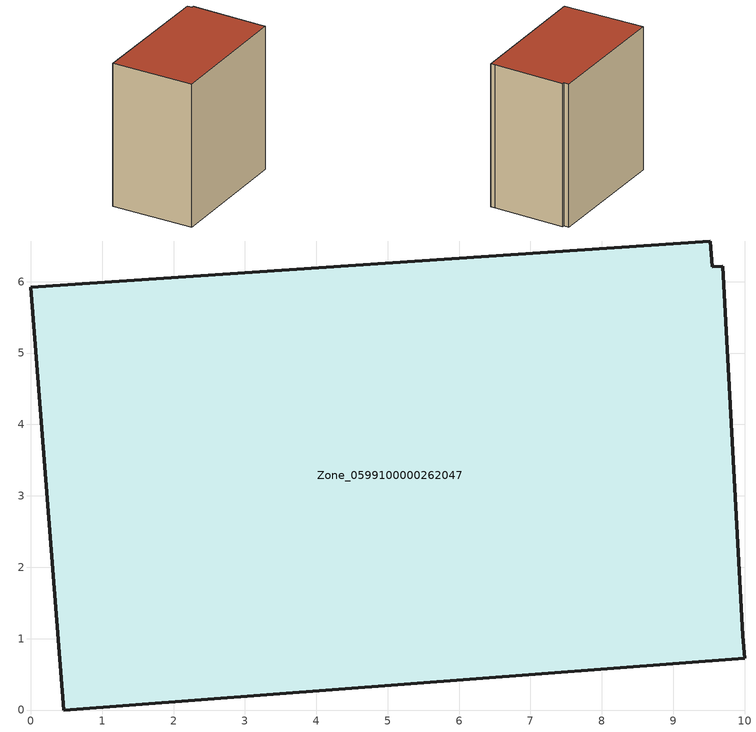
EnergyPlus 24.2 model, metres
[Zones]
Zone_0599100000262047
 floor ground (C_G): 9.55,6.21 9.69,6.22 9.97,1.04 10,0.73 0.46,0 0,5.92 9.52,6.57 z0
 wall outside (C_F): 0.46,0 10,0.73 9.97,1.04 9.69,6.22 9.55,6.21 9.52,6.57 0,5.92 0.46,0 z0:10.46
 roof outside (C_R): 9.69,6.22 9.55,6.21 9.52,6.57 0,5.92 0.46,0 10,0.73 9.97,1.04 z10.46
[BUILDING]
Pand.0599100000262047: North Axis=0; Terrain=City; Loads Convergence Tolerance Value=0.04; Temperature Convergence Tolerance Value=0.4; Solar Distribution=FullExterior; Maximum Number of Warmup Days=25; Minimum Number of Warmup Days=1
[Site:Location]
Rotterdam.The.Hague.AP_ZH_NLD Design_Conditions: Latitude=51.96; Longitude=4.45; Time Zone=1; Elevation=-4.5
[SITE:GROUNDTEMPERATURE:BUILDINGSURFACE]
18, 18, 18, 18, 18, 18, 18, 18, 18, 18, 18, 18
[MATERIAL] Thermal Absorptance=0.9; Solar Absorptance=0.7; Visible Absorptance=0.7
Name | Roughness | Thickness | Conductivity | Density | Specific Heat
G.TI.1946 | MediumSmooth | 0.15 | 1 | 540 | 1210
F.TI.1946 | Rough | 0.3 | 0.857143 | 1920 | 840
R.TI.1946 | MediumRough | 0.2 | 0.1 | 1500 | 1000
[CONSTRUCTION]
C_G: G.TI.1946
C_F: F.TI.1946
C_R: R.TI.1946
[ZONE]
Zone_0599100000262047: Type=1; Multiplier=1; Ceiling Height=Autocalculate; Volume=Autocalculate; Floor Area=autocalculate; Part of Total Floor Area=Yes
[ZONEINFILTRATION:DESIGNFLOWRATE]
Infil_Zone_0599100000262047: Zone or ZoneList or Space or SpaceList=Zone_0599100000262047; Schedule=AlwaysOn; Design Flow Rate Calculation Method=Flow/Area; Flow Rate per Floor Area=0.003; Constant Term Coefficient=1; Temperature Term Coefficient=0; Velocity Term Coefficient=0; Velocity Squared Term Coefficient=0
[HVACTEMPLATE:ZONE:IDEALLOADSAIRSYSTEM]
Zone_0599100000262047: Maximum Heating Supply Air Temperature=50; Minimum Cooling Supply Air Temperature=13; Maximum Heating Supply Air Humidity Ratio=0.0156; Minimum Cooling Supply Air Humidity Ratio=0.0077; Heating Limit=NoLimit; Cooling Limit=NoLimit; Dehumidification Control Type=ConstantSensibleHeatRatio; Cooling Sensible Heat Ratio=0.7; Dehumidification Setpoint=60; Humidification Control Type=None; Humidification Setpoint=30; Outdoor Air Method=None; Outdoor Air Flow Rate per Person=0.00944; Outdoor Air Flow Rate per Zone Floor Area=0; Outdoor Air Flow Rate per Zone=0; Demand Controlled Ventilation Type=None; Outdoor Air Economizer Type=NoEconomizer; Heat Recovery Type=None; Sensible Heat Recovery Effectiveness=0.7; Latent Heat Recovery Effectiveness=0.65
[ZONECONTROL:THERMOSTAT]
ThermostatControl_Zone_0599100000262047: Zone or ZoneList=Zone_0599100000262047; Control Type Schedule=DualSetpointControlType; Control 1=Thermostat_Zone_0599100000262047; Temperature Difference Between Cutout And Setpoint=0
[THERMOSTATSETPOINT:DUALSETPOINT]
Thermostat_Zone_0599100000262047: Heating Setpoint Temperature Schedule=HeatingSetpoint_Zone_0599100000262047; Cooling Setpoint Temperature Schedule=CoolingSetpoint_Zone_0599100000262047
[SCHEDULE:COMPACT]
HeatingSetpoint_Zone_0599100000262047: Through: 12/31, For: AllDays, Until: 24:00, 21
CoolingSetpoint_Zone_0599100000262047: Through: 12/31, For: AllDays, Until: 24:00, 24
DualSetpointControlType: Through: 12/31, For: AllDays, Until: 24:00, 4
AlwaysOn: Through: 12/31, For: AllDays, Until: 24:00, 1
